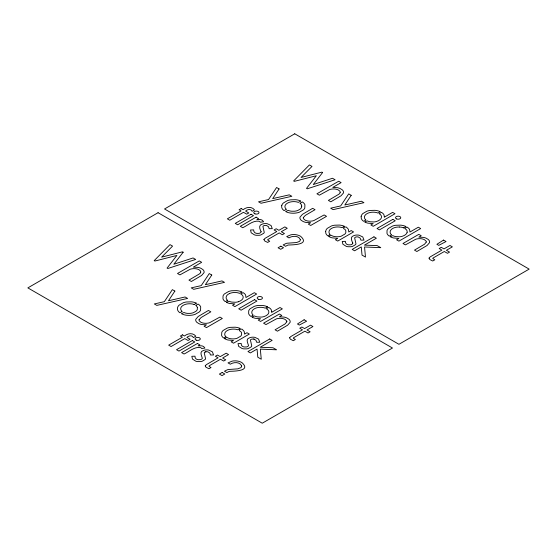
<?xml version="1.0" encoding="UTF-8"?>
<svg xmlns="http://www.w3.org/2000/svg" width="557" height="557" viewBox="0 0 557 557"><rect width="100%" height="100%" fill="white"/><g stroke="black" fill="none" stroke-linecap="round" stroke-linejoin="round"><path stroke-width="0.84" d="M194.115 304.54L196.496 303.161L195.709 302.827A10.834 6.252 0 0 0 191.274 301.845L186.372 301.991A11.231 6.482 0 0 0 183.26 302.757L179.131 305.132A11.237 6.489 0 0 0 177.683 307.248L177.509 307.91A13.18 7.61 0 0 0 177.439 308.884L177.565 309.741A10.834 6.252 0 0 0 179.284 312.303L179.869 312.762L182.188 311.426A7.714 4.456 0 0 1 180.719 308.857A9.114 5.264 0 0 1 180.788 308.188L180.844 307.951A8.146 4.707 0 0 1 181.986 306.218L182.724 305.633A10.186 5.883 0 0 1 183.629 305.09L184.625 304.63A8.376 4.839 0 0 1 187.632 303.885L188.9 303.781A9.908 5.723 0 0 1 190.007 303.767L190.661 303.802A7.547 4.359 0 0 1 194.121 304.533M328.804 236.509L331.046 235.214L332.264 235.855A7.805 4.505 0 0 0 335.14 236.634L336.358 236.746A9.525 5.5 0 0 0 337.646 236.767L338.489 236.718A8.021 4.63 0 0 0 341.218 236.189L344.88 234.079A8.153 4.707 0 0 0 345.827 232.506L345.8 230.807A7.721 4.456 0 0 0 344.804 229.289C341.044 228.349 346.28 225.362 347.276 228.043A9.775 5.647 0 0 1 348.445 229.54L348.793 231.963L351.202 230.57L353.549 231.928L337.737 241.063L335.384 239.705L337.709 238.361L332.257 237.867A10.172 5.876 0 0 1 329.786 237.024L328.915 236.572M227.569 300.3L225.286 301.615L224.68 301.156A10.611 6.127 0 0 1 222.981 298.831L223.023 296.011A11.307 6.531 0 0 1 224.478 293.894L228.607 291.513A11.119 6.419 0 0 1 231.726 290.754L236.648 290.629A10.952 6.322 0 0 1 241.146 291.652L241.947 292L239.594 293.358A7.805 4.505 0 0 0 235.326 292.502L234.984 292.495A9.852 5.688 0 0 0 233.78 292.536L232.951 292.62A8.376 4.839 0 0 0 229.63 293.497M403.602 227.876L405.949 226.518L405.148 226.177A10.952 6.322 0 0 0 400.657 225.146L395.735 225.279A11.119 6.419 0 0 0 392.615 226.031L388.487 228.412A11.307 6.531 0 0 0 387.031 230.528L386.99 233.348A10.611 6.127 0 0 0 388.689 235.674L389.294 236.133L391.571 234.817A7.812 4.512 0 0 1 390.178 232.575L390.144 232.178A10.193 5.883 0 0 1 390.199 231.475L390.429 230.751A8.278 4.776 0 0 1 391.843 229.059L392.386 228.683A9.65 5.57 0 0 1 393.312 228.168L393.639 228.022A8.376 4.839 0 0 1 396.953 227.138L397.789 227.061A9.852 5.688 0 0 1 398.993 227.019L399.334 227.019M225.919 336.665L223.615 337.995A10.68 6.169 0 0 1 221.595 335.342L221.797 332.271A11.272 6.51 0 0 1 223.12 330.475L227.228 328.101A11.098 6.405 0 0 1 230.34 327.349L235.145 327.21A10.98 6.336 0 0 1 239.809 328.268L240.192 328.428L237.818 329.793A7.909 4.567 0 0 0 233.585 329.103A9.922 5.73 0 0 0 232.401 329.138L231.573 329.215A8.327 4.811 0 0 0 228.572 329.953L227.91 330.245A9.699 5.598 0 0 0 226.978 330.761L226.434 331.137A8.251 4.762 0 0 0 225.014 332.835L224.736 334.061A8.174 4.721 0 0 0 225.884 336.679M224.582 338.642L226.824 337.354L228.043 337.995A7.805 4.505 0 0 0 230.918 338.774L232.137 338.886A9.525 5.5 0 0 0 233.425 338.907L234.267 338.858A8.021 4.63 0 0 0 236.997 338.322L240.659 336.212A8.153 4.707 0 0 0 241.606 334.639L241.578 332.94A7.721 4.456 0 0 0 240.582 331.422C236.795 330.475 242.003 327.481 243.054 330.176A9.775 5.647 0 0 1 244.224 331.68L244.572 334.103L246.981 332.71L249.327 334.068L233.515 343.196L231.162 341.838L233.487 340.501L228.036 340.007A10.172 5.876 0 0 1 225.564 339.164L224.694 338.705M229.63 293.497L229.303 293.65A9.65 5.57 0 0 0 228.377 294.166L227.841 294.535A8.278 4.776 0 0 0 226.421 296.233L226.198 296.951A10.193 5.883 0 0 0 226.135 297.661L226.17 298.051A7.812 4.512 0 0 0 227.555 300.307M238.333 301.755L240.095 301.017A11.015 6.357 0 0 0 241.049 300.446L242.044 299.631A8.278 4.783 0 0 0 243.082 297.828A8.905 5.138 0 0 0 243.144 297.104L243.089 296.637A7.596 4.386 0 0 0 242.086 294.925L240.819 293.978L243.144 292.634L244.544 293.678A9.768 5.64 0 0 1 245.637 295.147L245.957 297.508L254.312 292.683L256.666 294.04L234.901 306.608L232.548 305.25L234.873 303.906L229.658 303.468A10.249 5.918 0 0 1 226.831 302.507L226.407 302.298L228.92 301.163A7.854 4.533 0 0 0 231.9 302.096L235.576 302.263A7.784 4.498 0 0 0 238.333 301.755M206.006 351.766L207.127 351.725A2.876 1.657 0 0 1 207.942 351.864L209.794 353.027L210.449 354.99L213.582 354.955L212.363 351.801L208.701 350.075A5.8 3.349 0 0 0 206.898 349.887A6.315 3.641 0 0 0 205.7 349.942L205.143 350.012A5.382 3.105 0 0 0 203.597 350.423C199.065 351.523 201.585 355.54 202.351 358.269A2.882 1.664 0 0 1 202.052 358.785L201.216 359.369A2.987 1.727 0 0 1 200.36 359.648L198.257 359.711A3.655 2.11 0 0 1 197.262 359.488L196.955 359.376A4.282 2.472 0 0 1 196.001 358.84L195.082 357.524L195.013 356.195L191.824 356.299L192.492 359.105L195.82 361.194A6.44 3.718 0 0 0 197.679 361.59L200.381 361.597A6.308 3.641 0 0 0 202.233 361.214L205.101 359.516A5.347 3.084 0 0 0 205.554 358.687L204.231 352.713A2.52 1.455 0 0 1 204.642 352.289A2.882 1.664 0 0 1 205.268 351.961M253.317 339.018L252.196 339.053A2.493 1.441 0 0 0 251.465 339.248A2.882 1.664 0 0 0 250.838 339.575A2.52 1.455 0 0 0 250.42 340L251.75 345.981A5.347 3.084 0 0 1 251.291 346.802L248.422 348.501A6.308 3.641 0 0 1 246.577 348.884L243.869 348.877A6.44 3.718 0 0 1 242.01 348.48L238.688 346.391L238.013 343.585L241.202 343.481L241.418 345.187L242.191 346.134A4.282 2.472 0 0 0 243.144 346.663L243.451 346.774A3.655 2.11 0 0 0 244.453 346.997L246.556 346.934A2.987 1.727 0 0 0 247.412 346.656L248.248 346.071A2.882 1.664 0 0 0 248.54 345.556C247.781 342.827 245.254 338.809 249.794 337.709A5.382 3.105 0 0 1 251.332 337.298L251.896 337.229A6.315 3.641 0 0 1 253.087 337.173A5.8 3.349 0 0 1 254.89 337.361L258.552 339.088L259.778 342.242L256.645 342.277L255.99 340.313L254.138 339.15M266.824 306.482L267.625 306.823L265.278 308.181A7.805 4.505 0 0 0 261.01 307.325L260.669 307.325A9.852 5.688 0 0 0 259.458 307.367L258.629 307.443A8.376 4.839 0 0 0 255.315 308.327L254.988 308.474A9.65 5.57 0 0 0 254.062 308.989L253.519 309.365A8.278 4.776 0 0 0 252.105 311.064L251.875 311.781A10.193 5.883 0 0 0 251.813 312.491L251.848 312.881A7.812 4.512 0 0 0 253.233 315.13L250.97 316.446L250.365 315.979A10.611 6.127 0 0 1 248.666 313.654L248.707 310.834A11.307 6.531 0 0 1 250.163 308.717L254.291 306.343A11.119 6.419 0 0 1 257.404 305.584L262.326 305.459A10.952 6.322 0 0 1 266.824 306.482M197.366 307.408L197.31 309.469A8.313 4.797 0 0 1 196.029 311.21L193.634 312.588A8.139 4.7 0 0 1 190.264 313.368L187.521 313.375A7.652 4.414 0 0 1 183.977 312.498L181.401 313.695L183.121 314.44A10.701 6.176 0 0 0 186.999 315.269L188.593 315.353A13.117 7.575 0 0 0 190.327 315.311L191.469 315.206A11.272 6.503 0 0 0 195.124 314.364L199.246 311.983A11.231 6.482 0 0 0 200.569 310.186L200.694 306.963A10.722 6.19 0 0 0 199.093 304.776L198.111 304.045L195.751 305.41A7.547 4.359 0 0 1 197.303 307.36M407.09 232.353A8.278 4.783 0 0 1 406.046 234.156L405.05 234.97A11.015 6.357 0 0 1 404.103 235.541L402.342 236.272A7.784 4.498 0 0 1 399.585 236.788L395.846 236.607A7.861 4.54 0 0 1 392.81 235.625L390.29 236.753L391.153 237.178A10.214 5.897 0 0 0 393.576 237.971L398.882 238.431L396.556 239.768L398.909 241.125L420.674 228.565L418.321 227.207L409.966 232.032L409.632 229.63A9.775 5.64 0 0 0 408.483 228.14L407.028 227.089L404.709 228.426L406.234 229.595A7.575 4.372 0 0 1 407.09 231.141L407.146 231.615A8.898 5.138 0 0 1 407.09 232.353M399.334 227.019A7.805 4.505 0 0 1 403.609 227.869M205.199 351.996A2.52 1.455 0 0 1 205.937 351.801M253.442 338.976A2.882 1.664 0 0 1 254.257 339.116M261.08 231.587L261.045 231.963A2.882 1.664 0 0 1 260.746 232.478L259.91 233.063A2.987 1.727 0 0 1 259.061 233.348L256.951 233.404A3.655 2.11 0 0 1 255.955 233.181L255.649 233.07A4.282 2.472 0 0 1 254.695 232.541L253.776 231.218L253.707 229.895L250.518 229.992L251.186 232.798L254.514 234.894A6.44 3.718 0 0 0 256.373 235.284L259.082 235.291A6.308 3.641 0 0 0 260.927 234.915L263.795 233.209A5.347 3.084 0 0 0 264.248 232.387L262.925 226.414A2.52 1.455 0 0 1 263.336 225.989A2.882 1.664 0 0 1 263.962 225.655A2.493 1.441 0 0 1 264.7 225.46L265.821 225.425A2.876 1.657 0 0 1 266.636 225.557L268.488 226.727L269.142 228.683L272.276 228.655L271.057 225.494L267.395 223.768A5.8 3.349 0 0 0 265.592 223.587A6.315 3.641 0 0 0 264.394 223.636L263.837 223.712A5.382 3.105 0 0 0 262.291 224.123C258.135 225.105 259.778 229.031 261.08 231.587M301.727 206.125L301.532 207.329A8.313 4.797 0 0 1 300.251 209.07L297.856 210.449A8.139 4.7 0 0 1 294.486 211.228L291.743 211.235A7.652 4.414 0 0 1 288.199 210.365L285.623 211.556L287.342 212.301A10.701 6.176 0 0 0 291.22 213.129L292.815 213.213A13.117 7.575 0 0 0 294.549 213.171L295.69 213.066A11.272 6.503 0 0 0 299.346 212.231L303.468 209.843A11.231 6.482 0 0 0 304.79 208.046L304.916 204.823A10.722 6.19 0 0 0 303.314 202.637L302.333 201.906L299.972 203.27A7.533 4.352 0 0 1 301.588 205.268L301.727 206.125M352.797 243.04L352.762 243.416A2.882 1.664 0 0 1 352.47 243.931L351.634 244.516A2.987 1.727 0 0 1 350.778 244.802L348.675 244.857A3.655 2.11 0 0 1 347.672 244.634L347.366 244.523A4.282 2.472 0 0 1 346.412 243.994L345.493 242.671L345.424 241.348L342.235 241.446L342.91 244.251L346.231 246.34A6.44 3.718 0 0 0 348.09 246.737L350.799 246.744A6.308 3.641 0 0 0 352.644 246.361L355.512 244.662A5.347 3.084 0 0 0 355.972 243.841L354.642 237.86A2.52 1.455 0 0 1 355.06 237.442A2.882 1.664 0 0 1 355.686 237.108A2.493 1.441 0 0 1 356.417 236.913L357.538 236.878A2.876 1.657 0 0 1 358.36 237.01L360.212 238.173L360.866 240.137L364 240.102L362.774 236.948L359.112 235.221A5.8 3.349 0 0 0 357.309 235.04A6.315 3.641 0 0 0 356.118 235.089L355.554 235.158A5.382 3.105 0 0 0 354.015 235.576C349.852 236.551 351.495 240.478 352.797 243.04M271.691 311.614L271.635 312.338L279.997 307.513L282.343 308.87L260.585 321.431L258.232 320.08L260.551 318.736L255.252 318.277A10.214 5.897 0 0 1 252.829 317.483L251.966 317.058L254.486 315.93A7.861 4.54 0 0 0 257.522 316.912L261.261 317.093A7.784 4.498 0 0 0 264.018 316.578L265.78 315.847A11.015 6.357 0 0 0 266.726 315.276L267.722 314.461A8.278 4.783 0 0 0 268.766 312.658A8.898 5.138 0 0 0 268.822 311.927L268.766 311.447A7.575 4.372 0 0 0 267.91 309.901L266.385 308.731L268.704 307.394L270.159 308.446A9.775 5.64 0 0 1 271.301 309.936L271.691 311.614M384.337 216.492L384.281 217.202L392.636 212.377L394.99 213.735L373.225 226.302L370.878 224.944L373.197 223.601L367.982 223.162A10.249 5.918 0 0 1 365.155 222.201L364.731 221.992L367.251 220.857A7.854 4.533 0 0 0 370.231 221.79L373.9 221.958A7.784 4.498 0 0 0 376.657 221.442L378.426 220.711A11.015 6.357 0 0 0 379.373 220.14L380.368 219.326A8.278 4.783 0 0 0 381.406 217.522A8.905 5.138 0 0 0 381.468 216.798L381.413 216.332A7.596 4.386 0 0 0 380.41 214.619L379.15 213.672L381.468 212.328L382.868 213.373A9.768 5.64 0 0 1 383.968 214.842L384.337 216.492M325.657 231.461L325.817 233.202A10.68 6.169 0 0 0 327.829 235.862L330.141 234.525A8.174 4.721 0 0 1 328.978 231.921L329.236 230.702A8.251 4.762 0 0 1 330.656 229.004L331.199 228.628A9.699 5.598 0 0 1 332.132 228.112L332.794 227.82A8.327 4.811 0 0 1 335.794 227.075L336.623 226.998A9.922 5.73 0 0 1 337.807 226.957A7.909 4.567 0 0 1 342.054 227.646L344.414 226.288L344.031 226.128A10.98 6.336 0 0 0 339.373 225.07L334.562 225.209A11.098 6.405 0 0 0 331.45 225.961L327.342 228.335A11.272 6.51 0 0 0 326.019 230.132L325.657 231.461M361.117 216.708L361.312 218.525A10.611 6.127 0 0 0 363.004 220.851L363.61 221.31L365.893 219.994A7.812 4.512 0 0 1 364.494 217.745L364.459 217.355A10.193 5.883 0 0 1 364.522 216.645L364.744 215.928A8.278 4.776 0 0 1 366.165 214.229L366.701 213.853A9.65 5.57 0 0 1 367.634 213.345L367.961 213.192A8.376 4.839 0 0 1 371.275 212.308L372.104 212.231A9.852 5.688 0 0 1 373.308 212.189L373.65 212.196A7.805 4.505 0 0 1 377.924 213.046L380.271 211.695L379.47 211.347A10.952 6.322 0 0 0 374.972 210.323L370.05 210.449A11.119 6.419 0 0 0 366.931 211.207L362.809 213.582A11.307 6.531 0 0 0 361.347 215.705L361.117 216.708M241.682 365.998L241.341 367.077A4.352 2.513 0 0 1 240.659 367.745L237.853 368.845L228.189 369.542A8.815 5.09 0 0 0 227.2 369.869L224.457 371.22L226.838 372.591L228.767 371.61A6.531 3.767 0 0 1 229.609 371.317C234.518 371.15 251.423 371.032 241.926 362.607A11.056 6.385 0 0 0 238.911 361.368L238.487 361.256A9.051 5.222 0 0 0 235.367 360.845L233.585 360.915A7.109 4.101 0 0 0 231.935 361.208L228.029 362.892L230.292 364.201C233.536 361.939 240.109 361.73 241.682 365.998M300.376 239.698L300.035 240.777A4.352 2.513 0 0 1 299.353 241.446L296.547 242.546L286.883 243.235A8.815 5.09 0 0 0 285.894 243.562L283.151 244.92L285.532 246.291L287.461 245.31A6.531 3.767 0 0 1 288.303 245.017C293.219 244.843 310.117 244.725 300.62 236.307A11.056 6.385 0 0 0 297.605 235.061L297.18 234.957A9.051 5.222 0 0 0 294.061 234.546L292.279 234.608A7.109 4.101 0 0 0 290.629 234.908L286.723 236.593L288.986 237.895C292.23 235.632 298.803 235.43 300.376 239.698M205.241 365.858L205.986 367.237L208.945 368.727L210.999 367.536L208.993 366.318L209.07 365.865L220.523 359.23L223.656 361.04L225.745 359.829L222.612 358.019L228.558 354.586L226.149 353.194L220.203 356.633L217.474 355.053L215.385 356.264L218.114 357.838L206.362 364.633L205.241 365.858M263.934 239.559L264.679 240.937L267.639 242.427L269.699 241.237L267.687 240.018L267.764 239.566L279.217 232.923L282.35 234.734L284.439 233.529L281.306 231.719L287.252 228.286L284.843 226.894L278.897 230.326L276.168 228.753L274.079 229.957L276.808 231.538L265.055 238.333L263.934 239.559M289.612 337.82L290.35 339.199L293.309 340.689L295.37 339.498L293.365 338.28L293.442 337.827L304.888 331.185L308.021 332.995L310.117 331.791L306.977 329.981L312.93 326.548L310.521 325.156L304.575 328.588L301.845 327.015L299.757 328.219L302.479 329.793L290.733 336.595L289.612 337.82M429.043 258.128L429.781 259.506L432.74 260.996L434.801 259.806L432.796 258.587L432.873 258.135L444.319 251.499L447.459 253.31L449.548 252.098L446.408 250.288L452.361 246.855L449.952 245.463L444.006 248.902L441.276 247.329L439.188 248.533L441.91 250.107L430.164 256.902L429.043 258.128M199.1 319.725L199.065 319.892A4.115 2.374 0 0 0 199.246 320.839L200.826 322.218A6.057 3.495 0 0 0 202.003 322.747L203.047 323.032A7.332 4.233 0 0 0 205.798 323.311L206.201 323.304A8.627 4.985 0 0 0 207.42 323.199L208.186 323.081A7.269 4.198 0 0 0 209.592 322.719L219.904 317.079L222.313 318.472L206.501 327.6L204.092 326.207L206.473 324.835L201.815 324.557A9.246 5.34 0 0 1 198.946 323.659L196.997 322.44A7.847 4.533 0 0 1 196.036 321.25A8.125 4.693 0 0 1 195.786 320.595A7.589 4.379 0 0 1 195.792 319.286L198.236 316.467L208.443 310.465L210.825 311.836L201.147 317.497L199.1 319.725M303.321 217.585L303.287 217.752A4.115 2.374 0 0 0 303.468 218.699L305.048 220.078A6.057 3.495 0 0 0 306.225 220.607L307.269 220.899A7.332 4.233 0 0 0 310.019 221.171L310.423 221.164A8.627 4.985 0 0 0 311.642 221.059L312.407 220.941A7.269 4.198 0 0 0 313.814 220.579L324.125 214.939L326.534 216.332L310.722 225.46L308.313 224.074L310.688 222.696L306.037 222.424A9.246 5.34 0 0 1 303.168 221.519L301.219 220.3A7.847 4.533 0 0 1 300.258 219.11A8.125 4.693 0 0 1 300.007 218.455A7.589 4.379 0 0 1 300.014 217.146L302.458 214.327L312.665 208.325L315.046 209.697L305.368 215.357L303.321 217.585M286.82 321.758L285.121 323.896L275.061 329.814L277.442 331.185L287.649 325.177L290.093 322.364A7.589 4.379 0 0 0 290.093 321.055A8.125 4.693 0 0 0 289.842 320.4A7.847 4.533 0 0 0 288.881 319.21L286.932 317.991A9.246 5.34 0 0 0 284.07 317.086L279.412 316.815L281.793 315.436L279.384 314.051L263.565 323.178L265.974 324.571L276.293 318.931A7.269 4.198 0 0 1 277.699 318.569L278.458 318.451A8.627 4.985 0 0 1 279.677 318.346L280.087 318.339A7.332 4.233 0 0 1 282.838 318.611L283.875 318.903A6.057 3.495 0 0 1 285.059 319.433L286.632 320.811A4.115 2.374 0 0 1 286.82 321.758M426.251 242.072L424.552 244.203L414.492 250.121L416.873 251.499L427.08 245.491L429.524 242.671A7.589 4.379 0 0 0 429.524 241.362A8.125 4.693 0 0 0 429.273 240.708A7.847 4.533 0 0 0 428.312 239.517L426.363 238.299A9.246 5.34 0 0 0 423.501 237.4L418.843 237.122L421.224 235.75L418.815 234.358L402.996 243.493L405.405 244.878L415.724 239.245A7.269 4.198 0 0 1 417.13 238.883L417.889 238.758A8.627 4.985 0 0 1 419.108 238.661L419.518 238.647A7.332 4.233 0 0 1 422.269 238.925L423.306 239.218A6.057 3.495 0 0 1 424.49 239.747L426.063 241.118A4.115 2.374 0 0 1 426.251 242.072M281.807 205.436L281.731 205.77A13.18 7.61 0 0 0 281.661 206.751L281.786 207.601A10.834 6.252 0 0 0 283.506 210.17L284.091 210.623L286.409 209.286A7.714 4.456 0 0 1 284.94 206.724A9.114 5.264 0 0 1 285.01 206.048L285.066 205.812A8.146 4.707 0 0 1 286.207 204.078L286.946 203.5A10.186 5.883 0 0 1 287.851 202.957L288.846 202.497A8.376 4.839 0 0 1 291.854 201.745L293.121 201.641A9.908 5.723 0 0 1 294.228 201.634L294.883 201.662A7.547 4.359 0 0 1 298.343 202.393L300.717 201.028L299.931 200.694A10.834 6.252 0 0 0 295.495 199.705L290.594 199.852A11.231 6.482 0 0 0 287.482 200.617L283.353 202.999A11.237 6.489 0 0 0 281.905 205.108L281.807 205.436M200.708 272.192L200.583 272.554A6.663 3.843 0 0 1 199.483 273.884L188.962 280.101L191.371 281.494L201.578 275.485L204.022 272.672A7.589 4.379 0 0 0 204.029 271.363A8.125 4.693 0 0 0 203.771 270.709A7.847 4.533 0 0 0 202.818 269.518L200.868 268.3A9.246 5.34 0 0 0 198 267.395L193.342 267.123L201.669 262.312L199.26 260.92L177.502 273.487L179.904 274.88L190.222 269.24A7.269 4.198 0 0 1 191.629 268.878L192.395 268.759A8.627 4.985 0 0 1 193.606 268.655L194.017 268.648A7.304 4.219 0 0 1 196.767 268.92L197.129 269.01A6.468 3.739 0 0 1 199.044 269.776L200.304 270.779A4.56 2.632 0 0 1 200.624 271.301A4.359 2.52 0 0 1 200.708 272.192M340.139 192.506L340.014 192.868A6.663 3.843 0 0 1 338.914 194.191L328.393 200.416L330.802 201.808L341.009 195.799L343.453 192.98A7.589 4.379 0 0 0 343.46 191.671A8.125 4.693 0 0 0 343.203 191.016A7.847 4.533 0 0 0 342.249 189.826L340.299 188.607A9.246 5.34 0 0 0 337.431 187.709L332.773 187.43L341.1 182.619L338.691 181.234L316.933 193.794L319.342 195.187L329.653 189.547A7.269 4.198 0 0 1 331.06 189.192L331.826 189.067A8.627 4.985 0 0 1 333.044 188.969L333.448 188.955A7.304 4.219 0 0 1 336.198 189.234L336.567 189.324A6.468 3.739 0 0 1 338.475 190.083L339.735 191.086A4.56 2.632 0 0 1 340.055 191.615A4.359 2.52 0 0 1 340.139 192.506M174.87 291.074L168.486 300.759L185.084 296.972L187.605 298.434L156.816 305.382L154.324 303.941L164.336 301.685L172.371 289.64L174.87 291.074M211.771 275.012L205.387 284.697L221.985 280.909L224.506 282.364L193.718 289.32L191.225 287.878L201.237 285.616L209.272 273.571L211.771 275.012M279.092 188.941L272.707 198.619L289.306 194.839L291.826 196.294L261.038 203.249L258.545 201.808L268.558 199.545L276.592 187.5L279.092 188.941M351.202 195.319L344.818 205.004L361.416 201.216L363.937 202.678L333.149 209.627L330.656 208.186L340.668 205.93L348.703 193.885L351.202 195.319M183.156 252.224L173.84 264.241L193.084 257.954L195.667 259.451L167.803 268.495L167.079 268.077L176.917 255.426L154.895 261.038L154.198 260.634L169.982 244.62L172.566 246.11L161.627 257.153L182.459 251.827L183.156 252.224M322.587 172.538L313.271 184.548L332.515 178.268L335.098 179.758L307.241 188.802L306.51 188.384L316.348 175.74L294.326 181.352L293.63 180.948L309.413 164.928L311.997 166.425L301.058 177.46L321.89 172.134L322.587 172.538M304.108 319.781L297.459 323.986L299.318 325.058L306.601 321.215L304.108 319.781M443.539 240.088L436.89 244.293L438.749 245.365L446.032 241.529L443.539 240.088M158.07 212.704L27.85 287.885L262.25 423.209L392.469 348.028L158.07 212.704M294.75 133.791L164.531 208.972L398.93 344.296L529.15 269.115L294.75 133.791M241.174 208.548L239.078 209.752L241.084 210.908L227.36 218.838L229.769 220.224L243.493 212.301L246.716 214.16L248.805 212.955L245.581 211.096C247.454 209.397 250.761 208.436 252.112 211.277L254.521 209.892C251.68 206.243 246.403 206.96 243.172 209.704L241.174 208.548M251.068 214.264L235.249 223.392L237.658 224.784L253.477 215.65L251.068 214.264M256.116 217.174L240.304 226.309L242.741 227.716C247.823 225.425 252.787 220.377 258.852 221.213A2.472 1.427 0 0 1 259.736 221.589L260.321 222.222L263.6 221.77L262.556 220.475A4.372 2.527 0 0 0 261.867 220.036L261.358 219.82A3.934 2.27 0 0 0 260.216 219.535L256.84 219.569L258.552 218.581L256.116 217.174M280.86 246.173L278.075 247.781L280.714 249.306L283.499 247.698L280.86 246.173M182.473 334.854L180.384 336.059L182.39 337.215L168.667 345.138L171.076 346.531L184.799 338.607L188.022 340.466L190.111 339.255L186.887 337.396C188.76 335.704 192.068 334.736 193.418 337.584L195.827 336.191C192.987 332.543 187.709 333.26 184.478 336.01L182.473 334.854M392.845 219.361L377.026 228.495L379.435 229.888L395.254 220.753L392.845 219.361M254.514 299.673L238.702 308.801L241.111 310.193L256.923 301.058L254.514 299.673M192.374 340.564L176.555 349.692L178.964 351.084L194.783 341.956L192.374 340.564M373.949 236.836L352.191 249.404L354.593 250.796L361.27 246.939L362.022 255.085L365.476 257.076L364.55 246.988L380.8 247.663L377.2 245.616L364.431 245.115L376.358 238.229L373.949 236.836M197.422 343.481L181.603 352.609L184.047 354.015C189.122 351.732 194.094 346.684 200.158 347.512A2.472 1.427 0 0 1 201.042 347.888L201.627 348.522L204.906 348.069L203.862 346.774A4.372 2.527 0 0 0 203.173 346.343L202.664 346.12A3.934 2.27 0 0 0 201.516 345.834L198.146 345.876L199.859 344.887L197.422 343.481M269.727 338.976L247.969 351.544L250.372 352.929L257.049 349.079L257.8 357.218L261.254 359.216L260.328 349.128L276.578 349.796L272.979 347.756L260.21 347.255L272.136 340.369L269.727 338.976M222.166 372.473L219.381 374.081L222.02 375.606L224.805 373.998L222.166 372.473M254.953 213.867A2.618 1.511 0 0 0 258.984 212.663A2.618 1.511 0 0 0 255.162 211.249A2.618 1.511 0 0 0 254.953 213.867M396.73 218.971A2.618 1.511 0 0 0 400.762 217.766A2.618 1.511 0 0 0 396.939 216.353A2.618 1.511 0 0 0 396.73 218.971M196.259 340.167A2.618 1.511 0 0 0 200.29 338.962A2.618 1.511 0 0 0 196.468 337.549A2.618 1.511 0 0 0 196.259 340.167M258.406 299.276A2.618 1.511 0 0 0 262.438 298.072A2.618 1.511 0 0 0 258.615 296.658A2.618 1.511 0 0 0 258.406 299.276"/></g></svg>
